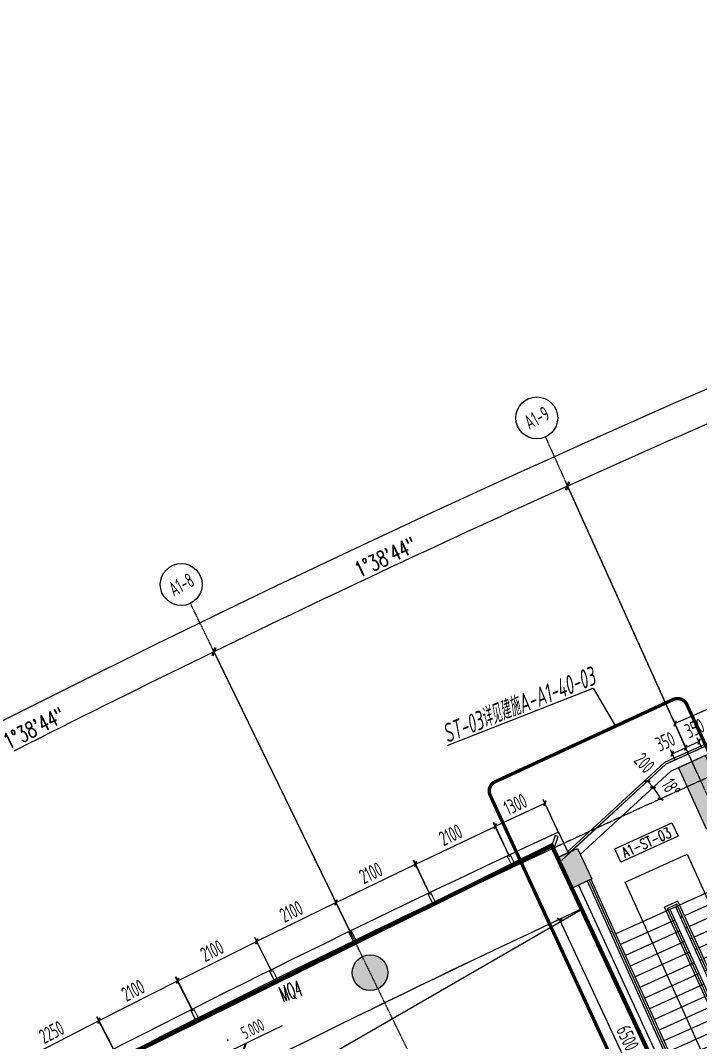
# Model space of a CAD drawing. Header units: millimetres. Extents: x 0 to 12095980, y -6694179 to 0.
# Drawn here: x 11632212 to 11648439, y -6411770 to -6387378 of the extents above; entities that cross this region are included whole.
import ezdxf
from ezdxf.enums import TextEntityAlignment as Align

# ---------------------------------------------------------------- set-up
doc = ezdxf.new("R2010")
doc.units = ezdxf.units.MM
doc.header["$LTSCALE"] = 10
for name, pattern in [('A1-RG-AXIS$0$CENTER', [50.8, 31.75, -6.35, 6.35, -6.35]), ('A1-RI-F2$0$DASHDOT', [1, 0.5, -0.25, 0, -0.25]), ('A1-RI-F2$0$DASHED', [0.75, 0.5, -0.25]), ('A1-RI-F2$0$HIDDEN2', [0.1875, 0.125, -0.0625])]:
    doc.linetypes.add(name, pattern=pattern)
for name, color, linetype in [('A1-RD-2F$0$A-DIMS-1：100', 1, 'Continuous'), ('A1-RD-2F$0$A-louban', 5, 'Continuous'), ('A1-RD-2F$0$A-WALL', 7, 'Continuous'), ('A1-RD-2F$0$外保温', 41, 'Continuous'), ('A1-RG-AXIS$0$A-COLU-HATH', 8, 'Continuous'), ('A1-RG-AXIS$0$A-COLUMN', 7, 'Continuous'), ('A1-RG-AXIS$0$A-SYMB-NAME', 13, 'Continuous'), ('A1-RG-AXIS$0$A2-RG-AXIS-150$0$A-DIMS-100', 1, 'Continuous'), ('A1-RI-F2$0$$1$A-SYMB-NUMB-T', 4, 'Continuous'), ('A1-RI-F2$0$$3$A-SYMB', 4, 'Continuous'), ('A1-RI-F2$0$0M-防火分区、防烟分区', 30, 'A1-RI-F2$0$DASHDOT'), ('A1-RI-F2$0$A-DIMS-1：100', 1, 'Continuous'), ('A1-RI-F2$0$A-FUZHUXIAN', 55, 'A1-RI-F2$0$HIDDEN2'), ('A1-RI-F2$0$A-HOLE', 2, 'Continuous'), ('A1-RI-F2$0$A-STRS', 50, 'Continuous'), ('A1-RI-F2$0$A-STRS-HRAL', 3, 'Continuous'), ('A1-RI-F2$0$A-SYMB', 4, 'Continuous'), ('A1-RI-F2$0$A-SYMB-STRS', 1, 'Continuous'), ('A1-RI-F2$0$A-TEXT', 4, 'Continuous'), ('A1-RI-F2$0$A-TEXT1', 4, 'Continuous'), ('A1-RI-F2$0$A-WALL', 7, 'Continuous'), ('A1-RI-F2$0$A1-RI-BF$0$A-SYMB-STRS', 1, 'Continuous'), ('A1-RI-F2$0$A1-RI-F1$0$A-WALL', 7, 'Continuous'), ('A1-RI-F2$0$N-SYMB-DOOR', 13, 'Continuous'), ('A1-RI-F2$0$N-SYMB-DOOR1', 13, 'Continuous'), ('A1-RI-F2$0$N-SYMB-DOOR2', 13, 'Continuous')]:
    doc.layers.add(name, color=color, linetype=linetype)
for name, color, linetype, lineweight in [('A1-RD-2F$0$A1-RI-F2$0$mry-interior handrail', 4, 'Continuous', 9), ('A1-RG-AXIS$0$A-GRID', 1, 'A1-RG-AXIS$0$CENTER', 9), ('A1-RI-F2$0$A-STRA-HRAL', 3, 'Continuous', 9)]:
    doc.layers.add(name, color=color, linetype=linetype, lineweight=lineweight)
doc.styles.add('A1-RD-2F$0$XD2008', font='xd-hzs.shx', dxfattribs={"width": 0.7, "bigfont": 'xd-hztxt.shx'})
doc.styles.add('A1-RG-AXIS$0$A1-RG-AXIS$0$XD2008', font='xd-hzs.shx', dxfattribs={"width": 0.7, "bigfont": 'xd-hztxt.shx'})
doc.styles.add('A1-RG-AXIS$0$A2-RG-AXIS-150$0$XD2008', font='romans.shx', dxfattribs={"width": 0.7})
doc.styles.add('A1-RI-F2$0$$1$ECADI-TXT', font='simplex.shx', dxfattribs={"bigfont": 'hztxt.shx'})
doc.styles.add('A1-RI-F2$0$ECADI', font='gbeitc.shx', dxfattribs={"width": 0.7, "bigfont": 'gbcbig.shx'})
doc.styles.add('A1-RI-F2$0$ECADI-SYM', font='simplex.shx', dxfattribs={"width": 0.7, "bigfont": 'hztxt.shx'})
doc.styles.add('A1-RI-F2$0$XD2008', font='xd-hzs.shx', dxfattribs={"width": 0.7, "bigfont": 'xd-hztxt.shx'})
doc.dimstyles.new('A1-RD-2F$0$XD100$0', dxfattribs={"dimscale": 100, "dimtxt": 3.5, "dimasz": 2, "dimexe": 1, "dimexo": 2, "dimgap": 1, "dimtad": 1, "dimdec": 0, "dimdsep": 46, "dimtxsty": 'A1-RD-2F$0$XD2008', "dimblk": 'A1-RD-2F$0$_ArchTick', "dimblk1": 'A1-RD-2F$0$_ArchTick', "dimblk2": 'A1-RD-2F$0$_ArchTick', "dimsah": 1, "dimcen": 2.5, "dimclrd": 1, "dimclre": 1, "dimclrt": 4, "dimaunit": 1, "dimadec": 0, "dimazin": 0, "dimtfac": 1, "dimtdec": 0, "dimtix": 1, "dimtmove": 2, "dimatfit": 3, "dimfxl": 1, "dimtolj": 1, "dimtzin": 0, "dimarcsym": 0})
doc.dimstyles.new('A1-RG-AXIS$0$A2-RG-AXIS-150$0$XD100', dxfattribs={"dimscale": 100, "dimtxt": 5.5, "dimasz": 1.5, "dimexe": 1, "dimexo": 2, "dimgap": 0.5, "dimtad": 1, "dimdec": 0, "dimdsep": 46, "dimtxsty": 'A1-RG-AXIS$0$A2-RG-AXIS-150$0$XD2008', "dimblk": 'A1-RG-AXIS$0$A2-RG-AXIS-150$0$_ArchTick', "dimcen": 2.5, "dimclrt": 4, "dimaunit": 1, "dimadec": 3, "dimazin": 0, "dimtfac": 1, "dimtdec": 0, "dimtix": 1, "dimtmove": 0, "dimatfit": 3, "dimfxl": 1, "dimtolj": 1, "dimtzin": 0, "dimarcsym": 0})
doc.dimstyles.new('A1-RI-F2$0$XD100', dxfattribs={"dimscale": 100, "dimtxt": 3.5, "dimasz": 1, "dimexe": 1, "dimexo": 2, "dimgap": 1, "dimtad": 1, "dimdec": 0, "dimdsep": 46, "dimtxsty": 'A1-RI-F2$0$XD2008', "dimblk": 'A1-RI-F2$0$_ArchTick', "dimcen": 2.5, "dimclrd": 1, "dimclre": 1, "dimclrt": 4, "dimaunit": 1, "dimadec": 0, "dimazin": 0, "dimtfac": 1, "dimtdec": 0, "dimtix": 1, "dimtmove": 2, "dimatfit": 3, "dimfxl": 1, "dimtolj": 1, "dimtzin": 0, "dimarcsym": 0})
doc.dimstyles.new('A1-RI-F2$0$XD100$0', dxfattribs={"dimscale": 100, "dimtxt": 3.5, "dimasz": 2, "dimexe": 1, "dimexo": 2, "dimgap": 1, "dimtad": 1, "dimdec": 0, "dimdsep": 46, "dimtxsty": 'A1-RI-F2$0$XD2008', "dimblk1": 'A1-RI-F2$0$_ArchTick', "dimblk2": 'A1-RI-F2$0$_ArchTick', "dimsah": 1, "dimcen": 2.5, "dimclrd": 1, "dimclre": 1, "dimclrt": 4, "dimaunit": 1, "dimadec": 0, "dimazin": 0, "dimtfac": 1, "dimtdec": 0, "dimtix": 1, "dimtmove": 2, "dimatfit": 3, "dimfxl": 1, "dimtolj": 1, "dimtzin": 0, "dimarcsym": 0})

# ---------------------------------------------------------------- blocks, each defined once
blk = doc.blocks.new('A1-RI-F2$0$_ArchTick')
at = {"color": 0, "linetype": 'ByBlock', "const_width": 0.4}
blk.add_lwpolyline([(-0.5, -0.5), (0.5, 0.5)], dxfattribs=at)
blk = doc.blocks.new('*D238')
at = {"layer": 'A1-RI-F2$0$A-DIMS-1：100', "color": 1, "linetype": 'ByBlock', "lineweight": -2, "transparency": 16777216}
for p, q in [((11645418, -6408670), (11644985, -6408871)), ((11647822, -6414721), (11645075, -6408829)), ((11648164, -6414561), (11647731, -6414763))]:
    blk.add_line(p, q, dxfattribs=at)
at = {"layer": 'A1-RI-F2$0$A-DIMS-1：100', "color": 1, "linetype": 'ByBlock', "lineweight": -2, "transparency": 16777216, "xscale": 100, "yscale": 100, "zscale": 100}
for p, rotation in [((11645075, -6408829), 114.9934101214858), ((11647822, -6414721), 294.9934101214858)]:
    blk.add_blockref('A1-RI-F2$0$_ArchTick', p, dxfattribs=dict(at, rotation=rotation))
at = {"layer": 'A1-RI-F2$0$A-DIMS-1：100', "color": 4, "linetype": 'ByBlock', "transparency": 16777216, "insert": (11646698, -6411659), "char_height": 350, "attachment_point": 5, "rotation": 294.9934, "style": 'A1-RI-F2$0$XD2008'}
blk.add_mtext('\\A1;6500', dxfattribs=at)
blk = doc.blocks.new('A1-RI-F2$0$$1$ECADI-TAG-CODE')
at = {"layer": 'A1-RI-F2$0$$1$A-SYMB-NUMB-T', "color": 1}
blk.add_lwpolyline([(0, 3.5), (15, 3.5), (15, 0), (0, 0)], close=True, dxfattribs=at)
at = {"layer": 'A1-RI-F2$0$$1$A-SYMB-NUMB-T', "style": 'A1-RI-F2$0$$1$ECADI-TXT', "width": 0.7}
blk.add_attdef('CODE', text='', height=2.5, dxfattribs=at).set_placement((7.5, 1.75), align=Align.MIDDLE_CENTER)
blk = doc.blocks.new('A1-RI-F2$0$ECADI-TAG-HGHT（国标）')
at = {"color": 1}
blk.add_line((-2.12, 2.12), (11.77, 2.12), dxfattribs=at)
at = {"color": 1, "const_width": 0.5}
blk.add_lwpolyline([(-2.12, 2.12), (0, 0), (2.12, 2.12)], dxfattribs=at)
at = {"color": 1}
blk.add_point((-1.48, 4.6), dxfattribs=at)
at = {"style": 'A1-RI-F2$0$XD2008', "width": 0.7}
blk.add_attdef('FL', text='', height=3, dxfattribs=at).set_placement((-2.69, 2.97), align=Align.RIGHT)
for tag, p in [('F.F.L.', (2.28, 2.97)), ('T.O.S.', (2.28, -1.1))]:
    blk.add_attdef(tag, p, '', height=3, dxfattribs=at)
blk = doc.blocks.new('A1-RD-2F$0$chuangkuang')
at = {"linetype": 'ByBlock'}
for p, q in [((11593433, -6456040), (11593631, -6455887)), ((11593479, -6456099), (11593433, -6456040)), ((11593677, -6455946), (11593479, -6456099)), ((11593631, -6455887), (11593677, -6455946))]:
    blk.add_line(p, q, dxfattribs=at)
blk = doc.blocks.new('A1-RD-2F$0$_ArchTick')
at = {"color": 0, "linetype": 'ByBlock', "const_width": 0.4}
blk.add_lwpolyline([(-0.5, -0.5), (0.5, 0.5)], dxfattribs=at)
blk = doc.blocks.new('*D707')
at = {"layer": 'A1-RD-2F$0$A-DIMS-1：100', "color": 1, "linetype": 'ByBlock', "lineweight": -2, "transparency": 16777216}
for p, q in [((11634453, -6411972), (11634035, -6411161)), ((11634081, -6411250), (11632081, -6412282)), ((11632453, -6413003), (11632035, -6412193))]:
    blk.add_line(p, q, dxfattribs=at)
at = {"layer": 'A1-RD-2F$0$A-DIMS-1：100', "color": 1, "linetype": 'ByBlock', "lineweight": -2, "transparency": 16777216, "xscale": 100, "yscale": 100, "zscale": 100}
for p, rotation in [((11634081, -6411250), 27.28962171275691), ((11632081, -6412282), 207.2896217127569)]:
    blk.add_blockref('A1-RD-2F$0$_ArchTick', p, dxfattribs=dict(at, rotation=rotation))
at = {"layer": 'A1-RD-2F$0$A-DIMS-1：100', "color": 4, "linetype": 'ByBlock', "transparency": 16777216, "insert": (11632955, -6411522), "char_height": 350, "attachment_point": 5, "rotation": 27.2896, "style": 'A1-RD-2F$0$XD2008'}
blk.add_mtext('\\A1;2250', dxfattribs=at)
blk = doc.blocks.new('*D708')
at = {"layer": 'A1-RD-2F$0$A-DIMS-1：100', "color": 1, "linetype": 'ByBlock', "lineweight": -2, "transparency": 16777216}
for p, q in [((11634087, -6411247), (11635960, -6410297)), ((11636327, -6411021), (11635915, -6410208)), ((11634454, -6411971), (11634042, -6411158))]:
    blk.add_line(p, q, dxfattribs=at)
at = {"layer": 'A1-RD-2F$0$A-DIMS-1：100', "color": 1, "linetype": 'ByBlock', "lineweight": -2, "transparency": 16777216, "xscale": 100, "yscale": 100, "zscale": 100}
for p, rotation in [((11635960, -6410297), 26.88825565015803), ((11634087, -6411247), 206.888255650158)]:
    blk.add_blockref('A1-RD-2F$0$_ArchTick', p, dxfattribs=dict(at, rotation=rotation))
at = {"layer": 'A1-RD-2F$0$A-DIMS-1：100', "color": 4, "linetype": 'ByBlock', "transparency": 16777216, "insert": (11634899, -6410527), "char_height": 350, "attachment_point": 5, "rotation": 26.8883, "style": 'A1-RD-2F$0$XD2008'}
blk.add_mtext('\\A1;2100', dxfattribs=at)
blk = doc.blocks.new('*D709')
at = {"layer": 'A1-RD-2F$0$A-DIMS-1：100', "color": 1, "linetype": 'ByBlock', "lineweight": -2, "transparency": 16777216}
for p, q in [((11635966, -6410294), (11637846, -6409357)), ((11638208, -6410083), (11637801, -6409267)), ((11636329, -6411020), (11635922, -6410205))]:
    blk.add_line(p, q, dxfattribs=at)
at = {"layer": 'A1-RD-2F$0$A-DIMS-1：100', "color": 1, "linetype": 'ByBlock', "lineweight": -2, "transparency": 16777216, "xscale": 100, "yscale": 100, "zscale": 100}
for p, rotation in [((11637846, -6409357), 26.50835873867836), ((11635966, -6410294), 206.5083587386784)]:
    blk.add_blockref('A1-RD-2F$0$_ArchTick', p, dxfattribs=dict(at, rotation=rotation))
at = {"layer": 'A1-RD-2F$0$A-DIMS-1：100', "color": 4, "linetype": 'ByBlock', "transparency": 16777216, "insert": (11636783, -6409579), "char_height": 350, "attachment_point": 5, "rotation": 26.5084, "style": 'A1-RD-2F$0$XD2008'}
blk.add_mtext('\\A1;2100', dxfattribs=at)
blk = doc.blocks.new('*D710')
at = {"layer": 'A1-RD-2F$0$A-DIMS-1：100', "color": 1, "linetype": 'ByBlock', "lineweight": -2, "transparency": 16777216}
for p, q in [((11637852, -6409354), (11639738, -6408429)), ((11640095, -6409157), (11639694, -6408339)), ((11638209, -6410082), (11637808, -6409264))]:
    blk.add_line(p, q, dxfattribs=at)
at = {"layer": 'A1-RD-2F$0$A-DIMS-1：100', "color": 1, "linetype": 'ByBlock', "lineweight": -2, "transparency": 16777216, "xscale": 100, "yscale": 100, "zscale": 100}
for p, rotation in [((11639738, -6408429), 26.12756459220684), ((11637852, -6409354), 206.1275645922069)]:
    blk.add_blockref('A1-RD-2F$0$_ArchTick', p, dxfattribs=dict(at, rotation=rotation))
at = {"layer": 'A1-RD-2F$0$A-DIMS-1：100', "color": 4, "linetype": 'ByBlock', "transparency": 16777216, "insert": (11638674, -6408644), "char_height": 350, "attachment_point": 5, "rotation": 26.1276, "style": 'A1-RD-2F$0$XD2008'}
blk.add_mtext('\\A1;2100', dxfattribs=at)
blk = doc.blocks.new('*D711')
at = {"layer": 'A1-RD-2F$0$A-DIMS-1：100', "color": 1, "linetype": 'ByBlock', "lineweight": -2, "transparency": 16777216}
for p, q in [((11639744, -6408426), (11641636, -6407514)), ((11641988, -6408245), (11641592, -6407424)), ((11640096, -6409157), (11639700, -6408336))]:
    blk.add_line(p, q, dxfattribs=at)
at = {"layer": 'A1-RD-2F$0$A-DIMS-1：100', "color": 1, "linetype": 'ByBlock', "lineweight": -2, "transparency": 16777216, "xscale": 100, "yscale": 100, "zscale": 100}
for p, rotation in [((11641636, -6407514), 25.74078356711302), ((11639744, -6408426), 205.7407835671131)]:
    blk.add_blockref('A1-RD-2F$0$_ArchTick', p, dxfattribs=dict(at, rotation=rotation))
at = {"layer": 'A1-RD-2F$0$A-DIMS-1：100', "color": 4, "linetype": 'ByBlock', "transparency": 16777216, "insert": (11640570, -6407722), "char_height": 350, "attachment_point": 5, "rotation": 25.7408, "style": 'A1-RD-2F$0$XD2008'}
blk.add_mtext('\\A1;2100', dxfattribs=at)
blk = doc.blocks.new('*D712')
at = {"layer": 'A1-RD-2F$0$A-DIMS-1：100', "color": 1, "linetype": 'ByBlock', "lineweight": -2, "transparency": 16777216}
for p, q in [((11643887, -6407344), (11643499, -6406523)), ((11641643, -6407510), (11643542, -6406613)), ((11641988, -6408241), (11641600, -6407420))]:
    blk.add_line(p, q, dxfattribs=at)
at = {"layer": 'A1-RD-2F$0$A-DIMS-1：100', "color": 1, "linetype": 'ByBlock', "lineweight": -2, "transparency": 16777216, "xscale": 100, "yscale": 100, "zscale": 100}
for p, rotation in [((11643542, -6406613), 25.28635715714319), ((11641643, -6407510), 205.2863571571432)]:
    blk.add_blockref('A1-RD-2F$0$_ArchTick', p, dxfattribs=dict(at, rotation=rotation))
at = {"layer": 'A1-RD-2F$0$A-DIMS-1：100', "color": 4, "linetype": 'ByBlock', "transparency": 16777216, "insert": (11642475, -6406813), "char_height": 350, "attachment_point": 5, "rotation": 25.2864, "style": 'A1-RD-2F$0$XD2008'}
blk.add_mtext('\\A1;2100', dxfattribs=at)
blk = doc.blocks.new('*D713')
at = {"layer": 'A1-RD-2F$0$A-DIMS-1：100', "color": 1, "linetype": 'ByBlock', "lineweight": -2, "transparency": 16777216}
for p, q in [((11645068, -6406793), (11644683, -6405969)), ((11643545, -6406610), (11644725, -6406060)), ((11643888, -6407344), (11643503, -6406520))]:
    blk.add_line(p, q, dxfattribs=at)
at = {"layer": 'A1-RD-2F$0$A-DIMS-1：100', "color": 1, "linetype": 'ByBlock', "lineweight": -2, "transparency": 16777216, "xscale": 100, "yscale": 100, "zscale": 100}
for p, rotation in [((11644725, -6406060), 25.02760495841034), ((11643545, -6406610), 205.0276049584103)]:
    blk.add_blockref('A1-RD-2F$0$_ArchTick', p, dxfattribs=dict(at, rotation=rotation))
at = {"layer": 'A1-RD-2F$0$A-DIMS-1：100', "color": 4, "linetype": 'ByBlock', "transparency": 16777216, "insert": (11644019, -6406086), "char_height": 350, "attachment_point": 5, "rotation": 25.0276, "style": 'A1-RD-2F$0$XD2008'}
blk.add_mtext('\\A1;1300', dxfattribs=at)
blk = doc.blocks.new('A1-RI-F2$0$st-03-2f')
at = {"layer": 'A1-RI-F2$0$A-STRS', "linetype": 'Continuous', "ltscale": 0.5}
for p, q in [((12252903, 7223949), (12249903, 7223949)), ((12251328, 7219749), (12251328, 7223949)), ((12251478, 7221943), (12251478, 7223949)), ((12251328, 7223669), (12249903, 7223669)), ((12251528, 7223669), (12251478, 7223669)), ((12252903, 7223669), (12251578, 7223669)), ((12251328, 7223389), (12249903, 7223389)), ((12251528, 7223389), (12251478, 7223389)), ((12252903, 7223389), (12251578, 7223389)), ((12251328, 7223109), (12249903, 7223109)), ((12251528, 7223109), (12251478, 7223109)), ((12252903, 7223109), (12251578, 7223109)), ((12251328, 7222829), (12249903, 7222829)), ((12251528, 7222829), (12251478, 7222829)), ((12252903, 7222829), (12251578, 7222829)), ((12251328, 7222549), (12249903, 7222549)), ((12251528, 7222549), (12251478, 7222549)), ((12252903, 7222549), (12251578, 7222549)), ((12251328, 7222269), (12249903, 7222269)), ((12251528, 7222269), (12251478, 7222269)), ((12252171, 7222269), (12251578, 7222269)), ((12252903, 7222269), (12252171, 7222269)), ((12251328, 7221989), (12249903, 7221989)), ((12251528, 7221989), (12251478, 7221989)), ((12252903, 7221989), (12251578, 7221989)), ((12251478, 7219749), (12251478, 7221943)), ((12251328, 7221709), (12249903, 7221709)), ((12251528, 7221709), (12251478, 7221709)), ((12252903, 7221709), (12251578, 7221709)), ((12251328, 7221429), (12249903, 7221429)), ((12251528, 7221429), (12251478, 7221429)), ((12252903, 7221429), (12251578, 7221429)), ((12251328, 7221149), (12249903, 7221149)), ((12251528, 7221149), (12251478, 7221149)), ((12252903, 7221149), (12251578, 7221149)), ((12251328, 7220869), (12249903, 7220869)), ((12251528, 7220869), (12251478, 7220869)), ((12252903, 7220869), (12251578, 7220869)), ((12251328, 7220589), (12249903, 7220589)), ((12251528, 7220589), (12251478, 7220589)), ((12252903, 7220589), (12251578, 7220589)), ((12251328, 7220309), (12249903, 7220309)), ((12251528, 7220309), (12251478, 7220309)), ((12252903, 7220309), (12251578, 7220309)), ((12251328, 7220029), (12249903, 7220029)), ((12251528, 7220029), (12251478, 7220029)), ((12252903, 7220029), (12251578, 7220029)), ((12251478, 7219749), (12249903, 7219749)), ((12252903, 7219749), (12251478, 7219749))]:
    blk.add_line(p, q, dxfattribs=at)
at = {"layer": 'A1-RI-F2$0$A-STRS-HRAL', "ltscale": 50}
for p, q in [((12251228, 7219649), (12251228, 7224049)), ((12251578, 7224049), (12251228, 7224049)), ((12251278, 7219699), (12251278, 7223999)), ((12251528, 7223999), (12251278, 7223999)), ((12251528, 7219699), (12251528, 7223999)), ((12251578, 7219649), (12251578, 7224049)), ((12251528, 7219649), (12251228, 7219649)), ((12251528, 7219699), (12251278, 7219699)), ((12251528, 7219649), (12251578, 7219649))]:
    blk.add_line(p, q, dxfattribs=at)
at = {"layer": 'A1-RI-F2$0$A-SYMB-STRS'}
for points in [[(12252907, 7222554), (12252254, 7222275), (12252146, 7222417), (12252205, 7222058), (12252070, 7222196), (12251478, 7221943)], [(12252539, 7221695), (12252240, 7221989), (12251946, 7221690)], [(12252240, 7219749), (12252240, 7221989)]]:
    blk.add_lwpolyline(points, dxfattribs=at)
at = {"layer": 'A1-RI-F2$0$A1-RI-BF$0$A-SYMB-STRS', "ltscale": 50}
for points in [[(12250615, 7219749), (12250618, 7224982), (12252240, 7224982), (12252240, 7222549)], [(12252540, 7222843), (12252240, 7222549), (12251946, 7222849)]]:
    blk.add_lwpolyline(points, dxfattribs=at)
blk = doc.blocks.new('*D387')
at = {"layer": 'A1-RI-F2$0$A-DIMS-1：100', "color": 1, "linetype": 'ByBlock', "lineweight": -2, "transparency": 16777216}
for p, q in [((11648402, -6404589), (11648083, -6404733)), ((11648470, -6404740), (11648361, -6404498)), ((11648151, -6404884), (11648042, -6404642))]:
    blk.add_line(p, q, dxfattribs=at)
at = {"layer": 'A1-RI-F2$0$A-DIMS-1：100', "color": 1, "linetype": 'ByBlock', "lineweight": -2, "transparency": 16777216, "xscale": 100, "yscale": 100, "zscale": 100}
for p, rotation in [((11648402, -6404589), 24.29957454184757), ((11648083, -6404733), 204.2995745418475)]:
    blk.add_blockref('A1-RI-F2$0$_ArchTick', p, dxfattribs=dict(at, rotation=rotation))
at = {"layer": 'A1-RI-F2$0$A-DIMS-1：100', "color": 4, "linetype": 'ByBlock', "transparency": 16777216, "insert": (11648295, -6404270), "char_height": 350, "attachment_point": 5, "rotation": 24.2996, "style": 'A1-RI-F2$0$XD2008'}
blk.add_mtext('\\A1;350', dxfattribs=at)
blk = doc.blocks.new('*D389')
at = {"layer": 'A1-RI-F2$0$A-DIMS-1：100', "color": 1, "linetype": 'ByBlock', "lineweight": -2, "transparency": 16777216}
blk.add_arc((11646537, -6406388), 1040, 24.2935, 42.6261, dxfattribs=at)
at = {"layer": 'A1-RI-F2$0$A-DIMS-1：100', "color": 1, "linetype": 'ByBlock', "lineweight": -2, "transparency": 16777216, "xscale": 100, "yscale": 100, "zscale": 100}
for p, rotation in [((11647303, -6405684), 132.6261096414956), ((11647485, -6405960), 294.2935259385186)]:
    blk.add_blockref('A1-RI-F2$0$_ArchTick', p, dxfattribs=dict(at, rotation=rotation))
at = {"layer": 'A1-RI-F2$0$A-DIMS-1：100', "color": 4, "linetype": 'ByBlock', "transparency": 16777216, "insert": (11647735, -6405685), "char_height": 350, "attachment_point": 5, "rotation": 300.4048, "style": 'A1-RI-F2$0$XD2008'}
blk.add_mtext('\\A1;18°', dxfattribs=at)
blk = doc.blocks.new('*D390')
at = {"layer": 'A1-RI-F2$0$A-DIMS-1：100', "color": 1, "linetype": 'ByBlock', "lineweight": -2, "transparency": 16777216}
for p, q in [((11647177, -6405527), (11647099, -6405600)), ((11647308, -6405679), (11647172, -6405532)), ((11647313, -6405675), (11647234, -6405747))]:
    blk.add_line(p, q, dxfattribs=at)
at = {"layer": 'A1-RI-F2$0$A-DIMS-1：100', "color": 1, "linetype": 'ByBlock', "lineweight": -2, "transparency": 16777216, "xscale": 100, "yscale": 100, "zscale": 100}
for p, rotation in [((11647172, -6405532), 132.6261096415357), ((11647308, -6405679), 312.6261096415357)]:
    blk.add_blockref('A1-RI-F2$0$_ArchTick', p, dxfattribs=dict(at, rotation=rotation))
at = {"layer": 'A1-RI-F2$0$A-DIMS-1：100', "color": 4, "linetype": 'ByBlock', "transparency": 16777216, "insert": (11647098, -6405096), "char_height": 350, "attachment_point": 5, "rotation": 312.6261, "style": 'A1-RI-F2$0$XD2008'}
blk.add_mtext('\\A1;200', dxfattribs=at)
blk = doc.blocks.new('*D391')
at = {"layer": 'A1-RI-F2$0$A-DIMS-1：100', "color": 1, "linetype": 'ByBlock', "lineweight": -2, "transparency": 16777216}
for p, q in [((11651909, -6403217), (11651546, -6402400)), ((11651587, -6402491), (11647830, -6404158)), ((11648152, -6404884), (11647790, -6404066))]:
    blk.add_line(p, q, dxfattribs=at)
at = {"layer": 'A1-RI-F2$0$A-DIMS-1：100', "color": 1, "linetype": 'ByBlock', "lineweight": -2, "transparency": 16777216, "xscale": 100, "yscale": 100, "zscale": 100}
for p, rotation in [((11651587, -6402491), 23.92111241610926), ((11647830, -6404158), 203.9211124161092)]:
    blk.add_blockref('A1-RI-F2$0$_ArchTick', p, dxfattribs=dict(at, rotation=rotation))
at = {"layer": 'A1-RI-F2$0$A-DIMS-1：100', "color": 4, "linetype": 'ByBlock', "transparency": 16777216, "insert": (11649597, -6403073), "char_height": 350, "attachment_point": 5, "rotation": 23.9211, "style": 'A1-RI-F2$0$XD2008'}
blk.add_mtext('\\A1;4109', dxfattribs=at)
blk = doc.blocks.new('*D476')
at = {"layer": 'A1-RI-F2$0$A-DIMS-1：100', "color": 1, "linetype": 'ByBlock', "lineweight": -2, "transparency": 16777216}
for p, q in [((11647832, -6405028), (11647723, -6404786)), ((11647764, -6404877), (11648083, -6404733)), ((11648151, -6404884), (11648042, -6404642))]:
    blk.add_line(p, q, dxfattribs=at)
at = {"layer": 'A1-RI-F2$0$A-DIMS-1：100', "color": 1, "linetype": 'ByBlock', "lineweight": -2, "transparency": 16777216, "xscale": 100, "yscale": 100, "zscale": 100}
for p, rotation in [((11647764, -6404877), 204.2869985839579), ((11648083, -6404733), 24.28699858395786)]:
    blk.add_blockref('A1-RI-F2$0$_ArchTick', p, dxfattribs=dict(at, rotation=rotation))
at = {"layer": 'A1-RI-F2$0$A-DIMS-1：100', "color": 4, "linetype": 'ByBlock', "transparency": 16777216, "insert": (11647596, -6404586), "char_height": 350, "attachment_point": 5, "rotation": 24.287, "style": 'A1-RI-F2$0$XD2008'}
blk.add_mtext('\\A1;350', dxfattribs=at)
blk = doc.blocks.new('A1-RG-AXIS$0$A2-RG-AXIS-150$0$_ArchTick')
at = {"color": 0, "linetype": 'ByBlock', "const_width": 0.4}
blk.add_lwpolyline([(-0.5, -0.5), (0.5, 0.5)], dxfattribs=at)
blk = doc.blocks.new('*D722')
at = {"layer": 'A1-RG-AXIS$0$A2-RG-AXIS-150$0$A-DIMS-100', "color": 0, "lineweight": -2, "ltscale": 3, "transparency": 16777216}
for p, q in [((11670910, -6387267), (11670916, -6387284)), ((11580897, -6435951), (11580908, -6435965))]:
    blk.add_line(p, q, dxfattribs=at)
blk.add_arc((11778732, -6694179), 325182, 109.35703, 127.45663, dxfattribs=at)
at = {"layer": 'A1-RG-AXIS$0$A2-RG-AXIS-150$0$A-DIMS-100', "color": 0, "lineweight": -2, "ltscale": 3, "transparency": 16777216, "xscale": 150, "yscale": 150, "zscale": 150}
for p, rotation in [((11670949, -6387378), 19.35703132825471), ((11580969, -6436044), 217.4566338573137)]:
    blk.add_blockref('A1-RG-AXIS$0$A2-RG-AXIS-150$0$_ArchTick', p, dxfattribs=dict(at, rotation=rotation))
at = {"layer": 'A1-RG-AXIS$0$A2-RG-AXIS-150$0$A-DIMS-100', "color": 4, "ltscale": 3, "transparency": 16777216, "insert": (11623903, -6407911), "char_height": 375, "attachment_point": 5, "rotation": 28.4068, "style": 'A1-RG-AXIS$0$A2-RG-AXIS-150$0$XD2008'}
blk.add_mtext('\\A1;18°5\'59"', dxfattribs=at)
blk = doc.blocks.new('*D730')
at = {"layer": 'A1-RG-AXIS$0$A2-RG-AXIS-150$0$A-DIMS-100', "color": 0, "lineweight": -2, "ltscale": 3, "transparency": 16777216}
for p, q in [((11656704, -6401715), (11653772, -6394687)), ((11648357, -6405340), (11645224, -6398399))]:
    blk.add_line(p, q, dxfattribs=at)
blk.add_arc((11778732, -6694179), 324415, 112.64787, 114.29329, dxfattribs=at)
at = {"layer": 'A1-RG-AXIS$0$A2-RG-AXIS-150$0$A-DIMS-100', "color": 0, "lineweight": -2, "ltscale": 3, "transparency": 16777216, "xscale": 150, "yscale": 150, "zscale": 150}
for p, rotation in [((11653810, -6394779), 22.64786815172463), ((11645265, -6398490), 204.29328656346)]:
    blk.add_blockref('A1-RG-AXIS$0$A2-RG-AXIS-150$0$_ArchTick', p, dxfattribs=dict(at, rotation=rotation))
at = {"layer": 'A1-RG-AXIS$0$A2-RG-AXIS-150$0$A-DIMS-100', "color": 4, "ltscale": 3, "transparency": 16777216, "insert": (11649416, -6396353), "char_height": 375, "attachment_point": 5, "rotation": 23.4706, "style": 'A1-RG-AXIS$0$A2-RG-AXIS-150$0$XD2008'}
blk.add_mtext('\\A1;1°38\'44"', dxfattribs=at)
blk = doc.blocks.new('*D731')
at = {"layer": 'A1-RG-AXIS$0$A2-RG-AXIS-150$0$A-DIMS-100', "color": 0, "lineweight": -2, "ltscale": 3, "transparency": 16777216}
for p, q in [((11648357, -6405340), (11645224, -6398399)), ((11640117, -6409202), (11636786, -6402354))]:
    blk.add_line(p, q, dxfattribs=at)
blk.add_arc((11778732, -6694179), 324415, 114.29329, 115.9387, dxfattribs=at)
at = {"layer": 'A1-RG-AXIS$0$A2-RG-AXIS-150$0$A-DIMS-100', "color": 0, "lineweight": -2, "ltscale": 3, "transparency": 16777216, "xscale": 150, "yscale": 150, "zscale": 150}
for p, rotation in [((11645265, -6398490), 24.29328656346054), ((11636830, -6402444), 205.9387049751953)]:
    blk.add_blockref('A1-RG-AXIS$0$A2-RG-AXIS-150$0$_ArchTick', p, dxfattribs=dict(at, rotation=rotation))
at = {"layer": 'A1-RG-AXIS$0$A2-RG-AXIS-150$0$A-DIMS-100', "color": 4, "ltscale": 3, "transparency": 16777216, "insert": (11640917, -6400189), "char_height": 375, "attachment_point": 5, "rotation": 25.116, "style": 'A1-RG-AXIS$0$A2-RG-AXIS-150$0$XD2008'}
blk.add_mtext('\\A1;1°38\'44"', dxfattribs=at)
blk = doc.blocks.new('*D732')
at = {"layer": 'A1-RG-AXIS$0$A2-RG-AXIS-150$0$A-DIMS-100', "color": 0, "lineweight": -2, "ltscale": 3, "transparency": 16777216}
for p, q in [((11640117, -6409202), (11636786, -6402354)), ((11631991, -6413300), (11628465, -6406550))]:
    blk.add_line(p, q, dxfattribs=at)
blk.add_arc((11778732, -6694179), 324415, 115.9387, 117.58412, dxfattribs=at)
at = {"layer": 'A1-RG-AXIS$0$A2-RG-AXIS-150$0$A-DIMS-100', "color": 0, "lineweight": -2, "ltscale": 3, "transparency": 16777216, "xscale": 150, "yscale": 150, "zscale": 150}
for p, rotation in [((11636830, -6402444), 25.93870497519525), ((11628511, -6406639), 207.5841233869291)]:
    blk.add_blockref('A1-RG-AXIS$0$A2-RG-AXIS-150$0$_ArchTick', p, dxfattribs=dict(at, rotation=rotation))
at = {"layer": 'A1-RG-AXIS$0$A2-RG-AXIS-150$0$A-DIMS-100', "color": 4, "ltscale": 3, "transparency": 16777216, "insert": (11632532, -6404268), "char_height": 375, "attachment_point": 5, "rotation": 26.7614, "style": 'A1-RG-AXIS$0$A2-RG-AXIS-150$0$XD2008'}
blk.add_mtext('\\A1;1°38\'44"', dxfattribs=at)
blk = doc.blocks.new('A1-RG-AXIS$0$colu')
at = {"layer": 'A1-RG-AXIS$0$A-COLU-HATH', "linetype": 'ByBlock'}
h = blk.add_hatch(color=256, dxfattribs=at)
h.paths.add_polyline_path([(11591264, -6433839), (11591159, -6433557), (11590222, -6433908), (11590400, -6434382)])
h.paths.add_polyline_path([(11582706, -6437301), (11582516, -6436795), (11581580, -6437146), (11581701, -6437474)])
h.paths.add_polyline_path([(11590472, -6449024), (11591080, -6449817), (11591635, -6449392), (11591027, -6448598)])
h.paths.add_polyline_path([(11597647, -6443800), (11598174, -6444530), (11598741, -6444120), (11598215, -6443391)])
h.paths.add_polyline_path([(11585545, -6442594), (11586154, -6443388), (11586709, -6442962), (11586101, -6442168)])
h.paths.add_polyline_path([(11592849, -6437150), (11593376, -6437880), (11593943, -6437471), (11593417, -6436741)])
h.paths.add_polyline_path([(11606395, -6455924), (11606921, -6456654), (11607489, -6456244), (11606962, -6455514)])
h.paths.add_polyline_path([(11601626, -6449315), (11602153, -6450044), (11602720, -6449635), (11602194, -6448905)])
edge = h.paths.add_edge_path()
edge.add_arc((11595249, -6454684), 425, 0, 360)
edge = h.paths.add_edge_path()
edge.add_arc((11600176, -6461115), 425, 0, 360)
h.paths.add_polyline_path([(11613307, -6451074), (11613812, -6451818), (11614392, -6451425), (11613886, -6450680)])
h.paths.add_polyline_path([(11620356, -6446424), (11620839, -6447183), (11621430, -6446806), (11620946, -6446047)])
h.paths.add_polyline_path([(11615974, -6439552), (11616458, -6440311), (11617048, -6439934), (11616564, -6439175)])
h.paths.add_polyline_path([(11608730, -6444330), (11609235, -6445075), (11609815, -6444682), (11609309, -6443937)])
h.paths.add_polyline_path([(11600306, -6431919), (11600812, -6432664), (11601391, -6432270), (11600885, -6431526)])
h.paths.add_polyline_path([(11607910, -6426904), (11608394, -6427663), (11608984, -6427286), (11608500, -6426527)])
h.paths.add_polyline_path([(11630302, -6423285), (11630693, -6423983), (11631129, -6423739), (11630739, -6423040)])
h.paths.add_polyline_path([(11626248, -6416039), (11626639, -6416737), (11627075, -6416493), (11626684, -6415795)])
h.paths.add_polyline_path([(11627535, -6441978), (11627997, -6442751), (11628598, -6442392), (11628136, -6441619)])
h.paths.add_polyline_path([(11634839, -6437741), (11635279, -6438526), (11635889, -6438184), (11635450, -6437399)])
h.paths.add_polyline_path([(11615655, -6422109), (11616117, -6422881), (11616718, -6422522), (11616256, -6421750)])
h.paths.add_polyline_path([(11619863, -6429147), (11620325, -6429919), (11620926, -6429560), (11620464, -6428788)])
h.paths.add_polyline_path([(11630859, -6430629), (11631299, -6431414), (11631910, -6431072), (11631470, -6430287)])
h.paths.add_polyline_path([(11627539, -6424694), (11627978, -6425480), (11628589, -6425138), (11628150, -6424353)])
h.paths.add_polyline_path([(11623353, -6434983), (11623815, -6435756), (11624415, -6435396), (11623953, -6434624)])
h.paths.add_polyline_path([(11623535, -6417538), (11623974, -6418324), (11624585, -6417982), (11624146, -6417197)])
h.paths.add_polyline_path([(11635339, -6420464), (11635756, -6421262), (11636376, -6420938), (11635960, -6420140)])
h.paths.add_polyline_path([(11645506, -6407138), (11645842, -6407864), (11645388, -6408074), (11645053, -6407348)])
h.paths.add_polyline_path([(11648218, -6414201), (11648554, -6414927), (11649008, -6414718), (11648672, -6413991)])
h.paths.add_polyline_path([(11649797, -6429904), (11650191, -6430713), (11650820, -6430407), (11650426, -6429597)])
h.paths.add_polyline_path([(11632163, -6412872), (11631542, -6413196), (11632283, -6414615), (11632904, -6414290)])
h.paths.add_polyline_path([(11648553, -6404923), (11647915, -6405211), (11648573, -6406669), (11649211, -6406381)])
h.paths.add_polyline_path([(11638488, -6426491), (11638905, -6427289), (11639525, -6426965), (11639108, -6426167)])
h.paths.add_polyline_path([(11646232, -6422575), (11646626, -6423384), (11647255, -6423078), (11646862, -6422268)])
h.paths.add_polyline_path([(11643258, -6416460), (11643651, -6417269), (11644281, -6416963), (11643887, -6416153)])
edge = h.paths.add_edge_path()
edge.add_arc((11640554, -6410101), 425, 0, 360)
h.paths.add_polyline_path([(11642262, -6433715), (11642678, -6434512), (11643299, -6434188), (11642882, -6433391)])
h.paths.add_polyline_path([(11657439, -6426310), (11657809, -6427131), (11658447, -6426843), (11658077, -6426022)])
h.paths.add_polyline_path([(11654086, -6418882), (11654456, -6419702), (11655094, -6419414), (11654724, -6418594)])
h.paths.add_polyline_path([(11659423, -6409141), (11659770, -6409971), (11660416, -6409702), (11660069, -6408871)])
h.paths.add_polyline_path([(11651288, -6412684), (11651658, -6413504), (11652296, -6413216), (11651926, -6412396)])
h.paths.add_polyline_path([(11672567, -6404095), (11672841, -6404846), (11673311, -6404675), (11673037, -6403924)])
h.paths.add_polyline_path([(11669749, -6396288), (11670092, -6397229), (11670562, -6397058), (11670219, -6396117)])
h.paths.add_polyline_path([(11678236, -6409178), (11678568, -6410121), (11679228, -6409889), (11678897, -6408946)])
h.paths.add_polyline_path([(11675949, -6402668), (11676281, -6403611), (11676941, -6403379), (11676610, -6402436)])
h.paths.add_polyline_path([(11662042, -6415416), (11662388, -6416247), (11663034, -6415977), (11662688, -6415147)])
h.paths.add_polyline_path([(11670094, -6412181), (11670417, -6413021), (11671070, -6412770), (11670748, -6411930)])
h.paths.add_polyline_path([(11656266, -6401573), (11656651, -6402496), (11657297, -6402226), (11656912, -6401304)])
h.paths.add_polyline_path([(11664718, -6398177), (11665077, -6399111), (11665730, -6398860), (11665372, -6397926)])
h.paths.add_polyline_path([(11667657, -6405832), (11667980, -6406673), (11668633, -6406422), (11668311, -6405582)])
h.paths.add_polyline_path([(11673265, -6395025), (11673596, -6395969), (11674256, -6395737), (11673925, -6394793)])
edge = h.paths.add_edge_path()
edge.add_arc((11681417, -6417175), 425, 0, 360)
h.paths.add_polyline_path([(11673015, -6419789), (11673338, -6420629), (11673991, -6420379), (11673669, -6419538)])
h.paths.add_polyline_path([(11665180, -6422938), (11665527, -6423769), (11666173, -6423499), (11665826, -6422668)])
at = {"layer": 'A1-RG-AXIS$0$A-COLUMN'}
for points in [[(11648553, -6404923), (11647915, -6405211), (11648573, -6406669), (11649211, -6406381)], [(11645506, -6407138), (11645842, -6407864), (11645388, -6408074), (11645053, -6407348)]]:
    blk.add_lwpolyline(points, close=True, dxfattribs=at)
blk.add_circle((11640554, -6410101), 425, dxfattribs=at)
blk = doc.blocks.new('A1-RG-AXIS$0$A1zhouhao')
at = {"color": 13}
blk.add_circle((11937809, -6402822), 500, dxfattribs=at)
at = {"style": 'A1-RG-AXIS$0$A1-RG-AXIS$0$XD2008', "width": 0.7}
blk.add_attdef('GRID', text='', height=500, dxfattribs=at).set_placement((11937809, -6402822), align=Align.MIDDLE)
blk = doc.blocks.new('A1-RI-F2$0$mc')
at = {"layer": 'A1-RI-F2$0$N-SYMB-DOOR', "style": 'A1-RI-F2$0$ECADI-SYM', "width": 0.7}
for tag, p in [('门窗主编号1', (56, -311)), ('门窗主编号2', (668, -311))]:
    blk.add_attdef(tag, p, '', height=180, dxfattribs=at)
at = {"layer": 'A1-RI-F2$0$N-SYMB-DOOR', "style": 'A1-RI-F2$0$ECADI-SYM', "width": 0.7, "flags": 1}
for tag, p in [('洞口尺寸(宽X高)', (56, -717)), ('备注', (57, -921))]:
    blk.add_attdef(tag, p, '', height=180, dxfattribs=at)
at = {"layer": 'A1-RI-F2$0$N-SYMB-DOOR1', "style": 'A1-RI-F2$0$ECADI-SYM', "width": 0.7}
blk.add_attdef('门窗辅编号1', (56, -516), '', height=180, dxfattribs=at)
at = {"layer": 'A1-RI-F2$0$N-SYMB-DOOR2', "style": 'A1-RI-F2$0$ECADI-SYM', "width": 0.7}
blk.add_attdef('门窗辅编号2', (312, -516), '', height=180, dxfattribs=at)
blk = doc.blocks.new('A1-RD-2F')
at = {"layer": 'A1-RD-2F$0$A-louban'}
blk.add_lwpolyline([(11653837.6, -6402384.4, 0.0053613), (11647609.3, -6405129.5), (11645347.3, -6407211.5), (11645052.6, -6407347.6), (11644946.3, -6407124.5, 0.0108917), (11632571.6, -6413223.3)], format="xyb", dxfattribs=at)
blk.add_lwpolyline([(11647590.8, -6412842.3), (11645604.7, -6408582.4, 0.0108743), (11633312.4, -6414641.2), (11635488.8, -6418807, -0.010868)], format="xyb", close=True, dxfattribs=at)
at = {"layer": 'A1-RD-2F$0$A-WALL', "linetype": 'ByBlock'}
for p, q in [((11645117.7, -6407422.8), (11647609.3, -6405129.5)), ((11645568.6, -6407279.6), (11647721.1, -6405298.4))]:
    blk.add_line(p, q, dxfattribs=at)
for centre, radius, start, end in [((11778729.3, -6694180.2), 317400, 113.216508, 114.400131), ((11778761, -6694251.1), 317277.6, 113.21687, 114.394258)]:
    blk.add_arc(centre, radius, start, end, dxfattribs=at)
at = {"layer": 'A1-RD-2F$0$A1-RI-F2$0$mry-interior handrail', "ltscale": 0.25}
for p, q in [((11645047, -6406746.7), (11645276.8, -6407244)), ((11644925.2, -6407079.2), (11644925.2, -6407079.2)), ((11644946.7, -6407124.3), (11645052.6, -6407347.6))]:
    blk.add_line(p, q, dxfattribs=at)
blk.add_lwpolyline([(11644946.7, -6407124.3, 0.010892), (11632571.6, -6413223.3)], format="xyb", dxfattribs=at)
blk.add_arc((11778729.3, -6694180.2), 317000, 114.942639, 117.484165, dxfattribs=at)
at = {"layer": 'A1-RD-2F$0$外保温'}
blk.add_line((11645265.2, -6407219.1), (11647581.4, -6405087.3), dxfattribs=at)
blk.add_arc((11778729.3, -6694180.2), 317450, 113.216508, 114.401579, dxfattribs=at)
at = {"linetype": 'ByBlock', "xscale": -1}
for p, rotation in [((21479426.5, -15316155.9), 288.714358344051), ((24886503.9, -5556392.5), 334.5652889175363), ((24884606.2, -5557292.3), 334.5652889175363), ((24882714.6, -5558204.3), 334.5652889175352)]:
    blk.add_blockref('A1-RD-2F$0$chuangkuang', p, dxfattribs=dict(at, rotation=rotation))
at = {"linetype": 'ByBlock'}
for p, rotation in [((2991777.9, -16476381.5), 78.45053392518204), ((2923344.1, -16419766.3), 78.07062661768352)]:
    blk.add_blockref('A1-RD-2F$0$chuangkuang', p, dxfattribs=dict(at, rotation=rotation))
at = {"layer": 'A1-RD-2F$0$A-DIMS-1：100', "color": 3, "linetype": 'ByBlock'}
dim = blk.add_aligned_dim(p1=(11643972.5, -6407525.1), p2=(11645152.2, -6406974.3), distance=1009.5, text='1300', dimstyle='A1-RD-2F$0$XD100$0', override={"dimasz": 1}, dxfattribs=at)
dim.commit()
dim.dimension.update_dxf_attribs({"geometry": '*D713', "text_midpoint": (11644018.9, -6406085.8)})
for p1, p2, distance, picture, middle in [((11642073.6, -6408422.2), (11643972.5, -6407525.1), 1008.5, '*D712', (11642474.8, -6406813.1)), ((11640183.2, -6409336.9), (11642074.9, -6408424.9), 1011.5, '*D711', (11640570.3, -6407722)), ((11638297.4, -6410261.9), (11640183.2, -6409336.9), 1011.6, '*D710', (11638673.7, -6408644.3)), ((11636417.8, -6411199.4), (11638297.4, -6410261.9), 1011.6, '*D709', (11636783.4, -6409579.3)), ((11634544.6, -6412149.2), (11636417.8, -6411199.4), 1011.6, '*D708', (11634899.3, -6410526.8)), ((11634544.6, -6412149.2), (11632544.9, -6413180.9), -1011.6, '*D707', (11632954.8, -6411521.6))]:
    dim = blk.add_aligned_dim(p1=p1, p2=p2, distance=distance, dimstyle='A1-RD-2F$0$XD100$0', override={"dimasz": 1}, dxfattribs=at)
    dim.commit()
    dim.dimension.update_dxf_attribs({"geometry": picture, "text_midpoint": middle})
blk = doc.blocks.new('A1-RG-AXIS')
at = {"layer": 'A1-RG-AXIS$0$A-GRID', "linetype": 'A1-RG-AXIS$0$CENTER', "ltscale": 0.05}
blk.add_lwpolyline([(11682866.1, -6392336.6, 0.1037295), (11569674.9, -6456283.6, 0.1037295)], format="xyb", dxfattribs=at)
for points in [[(11644736.5, -6397318.9), (11661852.7, -6435239)], [(11654465.7, -6438701.8), (11636267.7, -6401288.8)]]:
    blk.add_lwpolyline(points, dxfattribs=at)
blk.add_arc((11778731.9, -6694178.6), 308600, 107.574373, 131.323037, dxfattribs=at)
at = {"layer": 'A1-RG-AXIS$0$A-GRID', "ltscale": 0.05}
blk.add_arc((11778731.9, -6694178.6), 301700, 107.53359, 131.336201, dxfattribs=at)
at = {"layer": 'A1-RG-AXIS$0$A-COLU-HATH', "linetype": 'ByBlock'}
blk.add_blockref('A1-RG-AXIS$0$colu', (0, 0), dxfattribs=at)
at = {"layer": 'A1-RG-AXIS$0$A-SYMB-NAME', "linetype": 'ByBlock'}
ref = blk.add_blockref('A1-RG-AXIS$0$A1zhouhao', (-1901872, -6347968.9), dxfattribs=dict(at, rotation=28.00000001429498))
ref.add_attrib('GRID', 'A1-9', dxfattribs={"layer": '0', "color": 4, "height": 350, "rotation": 28, "style": 'A1-RG-AXIS$0$A1-RG-AXIS$0$XD2008', "width": 0.7}).set_placement((11644530.8, -6396863.1), align=Align.MIDDLE)
ref = blk.add_blockref('A1-RG-AXIS$0$A1zhouhao', (-1910353.8, -6351945), dxfattribs=dict(at, rotation=28.00000001429498))
ref.add_attrib('GRID', 'A1-8', dxfattribs={"layer": '0', "color": 4, "height": 350, "rotation": 28, "style": 'A1-RG-AXIS$0$A1-RG-AXIS$0$XD2008', "width": 0.7}).set_placement((11636049, -6400839.2), align=Align.MIDDLE)
at = {"layer": 'A1-RG-AXIS$0$A2-RG-AXIS-150$0$A-DIMS-100', "ltscale": 3}
for base, p1, p2, picture, middle in [((11639299.9, -6400406.2), (11670976.3, -6387456), (11581018.9, -6436109.7), '*D722', (11623903.2, -6407910.6)), ((11650950.2, -6395988.9), (11656781.4, -6401899.7), (11648439.1, -6405521.9), '*D730', (11649415.6, -6396353.3)), ((11642440.7, -6399781), (11648439.1, -6405521.9), (11640204.4, -6409382.2), '*D731', (11640917.2, -6400189.3)), ((11634043.5, -6403815.8), (11640204.4, -6409382.2), (11632083.8, -6413477.3), '*D732', (11632532.4, -6404267.7))]:
    dim = blk.add_angular_dim_3p(base=base, center=(11778731.9, -6694178.6), p1=p1, p2=p2, dimstyle='A1-RG-AXIS$0$A2-RG-AXIS-150$0$XD100', override={"dimtxt": 3.75, "dimadec": 4}, dxfattribs=at)
    dim.commit()
    dim.dimension.update_dxf_attribs({"geometry": picture, "text_midpoint": middle})
blk = doc.blocks.new('A1-RI-F2')
at = {"layer": 'A1-RI-F2$0$0M-防火分区、防烟分区', "const_width": 100}
blk.add_lwpolyline([(11632637.2, -6413132.8), (11635573.8, -6418762.5), (11647587.5, -6412835.2), (11644889.8, -6407066.9), (11632612.7, -6413146.6)], dxfattribs=at)
at = {"layer": 'A1-RI-F2$0$A-FUZHUXIAN', "ltscale": 15}
blk.add_lwpolyline([(11697385.2, -6408952.1, 0.0114998), (11684356.2, -6412994.1), (11685659.5, -6416881.5, 0.0845607), (11599102.5, -6463333.2), (11592167, -6454412), (11594287.7, -6452776.4, 0), (11592699.6, -6450703.6, 0.0170298), (11576443.9, -6463978.8), (11589775.5, -6479462.1, -0.111917), (11700888.4, -6418975.6, -0.111917)], format="xyb", dxfattribs=at)
at = {"layer": 'A1-RI-F2$0$A-HOLE'}
blk.add_lwpolyline([(11647590.8, -6412842.3), (11644925.2, -6407079.2, 0.0108928), (11632548.5, -6413178.9), (11635488.8, -6418807, -0.010868)], format="xyb", close=True, dxfattribs=at)
blk.add_lwpolyline([(11635488.8, -6418806.9), (11634628.9, -6414928.9), (11645619.8, -6408575.5)], dxfattribs=at)
blk.add_arc((11778731.9, -6694178.6), 315100, 114.992012, 117.483322, dxfattribs=at)
at = {"layer": 'A1-RI-F2$0$A-STRA-HRAL', "ltscale": 0.25}
for p, q in [((11645733.4, -6407913.4), (11648510.3, -6414065.4)), ((11645779, -6407892.8), (11648555.9, -6414044.8)), ((11646327.6, -6409108.2), (11646282, -6409128.8))]:
    blk.add_line(p, q, dxfattribs=at)
at = {"layer": 'A1-RI-F2$0$A-STRS'}
blk.add_line((11645824.6, -6407872.2), (11648601.4, -6414024.2), dxfattribs=at)
at = {"layer": 'A1-RI-F2$0$A-SYMB', "linetype": 'A1-RI-F2$0$DASHED', "const_width": 81}
blk.add_lwpolyline([(11648110.1, -6403701.6), (11652598.9, -6413420.3, -0.4142136), (11652480.2, -6413742.8), (11648229.8, -6415705.9, -0.4142136), (11647907.3, -6415587.2), (11643418.5, -6405868.5, -0.4142136), (11643537.2, -6405546), (11647787.6, -6403582.9, -0.4142136)], format="xyb", close=True, dxfattribs=at)
at = {"layer": 'A1-RI-F2$0$A-TEXT'}
for p, q in [((11642394.5, -6404684), (11645876.3, -6403312.6)), ((11645876.3, -6403312.6), (11646412.4, -6404218.1))]:
    blk.add_line(p, q, dxfattribs=at)
at = {"layer": 'A1-RI-F2$0$A-WALL', "linetype": 'ByBlock'}
blk.add_line((11648279.1, -6405045.8), (11648279.2, -6405046), dxfattribs=at)
at = {"layer": 'A1-RI-F2$0$A1-RI-F1$0$A-WALL', "linetype": 'ByBlock'}
for p, q in [((11645052.6, -6407347.6), (11648218.4, -6414201.1)), ((11645524.2, -6408010.9), (11648354.6, -6414138.2))]:
    blk.add_line(p, q, dxfattribs=at)
at = {"color": 3, "linetype": 'ByBlock'}
blk.add_blockref('A1-RD-2F', (0, 0), dxfattribs=at)
at = {"linetype": 'ByBlock'}
blk.add_blockref('A1-RG-AXIS', (0, 0), dxfattribs=at)
at = {"layer": 'A1-RI-F2$0$$3$A-SYMB', "xscale": 100.0000000092756, "yscale": 100.0000000092756, "zscale": 100.0000000092756, "rotation": 24.29352593838891}
blk.add_blockref('A1-RI-F2$0$$1$ECADI-TAG-CODE', (11646534.1, -6407465.2), dxfattribs=at).add_auto_attribs({'CODE': 'A1-ST-03'})
at = {"layer": 'A1-RI-F2$0$A-SYMB', "xscale": 99.9999999998019, "yscale": 99.9999999998019, "zscale": 99.9999999998019, "rotation": 25.93870497501475}
blk.add_blockref('A1-RI-F2$0$ECADI-TAG-HGHT（国标）', (11637495.7, -6412065.2), dxfattribs=at).add_auto_attribs({'F.F.L.': '5.000'})
at = {"layer": 'A1-RI-F2$0$A-WALL', "linetype": 'ByBlock', "rotation": 24.292980931048}
blk.add_blockref('A1-RI-F2$0$st-03-2f', (3453147.4, -18033116.9), dxfattribs=at)
at = {"layer": 'A1-RI-F2$0$N-SYMB-DOOR'}
ref = blk.add_blockref('A1-RI-F2$0$mc', (11638233.8, -6410400.4), dxfattribs=dict(at, xscale=1.500000000048678, yscale=1.500000000048678, rotation=20.04679858175119))
ref.add_attrib('门窗主编号1', 'MQ4', (11638472.3, -6410810.3), dxfattribs={"height": 375, "rotation": 20.0468, "style": 'A1-RI-F2$0$ECADI-SYM', "width": 0.5})
at = {"layer": 'A1-RI-F2$0$A-TEXT', "style": 'A1-RI-F2$0$ECADI', "width": 0.7}
blk.add_text('ST-03详见建施A-A1-40-03', height=450, rotation=21.55475, dxfattribs=at).set_placement((11642391, -6404626.3, 0))
at = {"layer": 'A1-RI-F2$0$A-TEXT1', "style": 'A1-RI-F2$0$ECADI', "width": 0.7}
for tag, p in [('（-0.050）', (11749732.1, -6422418.7)), ('（结构标高）', (11757640.8, -6422418.7))]:
    blk.add_attdef(tag, p, '', height=375, dxfattribs=at)
at = {"layer": 'A1-RI-F2$0$A-DIMS-1：100', "color": 3, "linetype": 'ByBlock'}
for p1, p2, distance, picture, middle in [((11651990, -6403400.3), (11648233.6, -6405066.5), -994.4, '*D391', (11649597.1, -6403073)), ((11648345.6, -6414476.3), (11645599.3, -6408585), 577.9, '*D238', (11646697.9, -6411658.7))]:
    dim = blk.add_aligned_dim(p1=p1, p2=p2, distance=distance, dimstyle='A1-RI-F2$0$XD100$0', override={"dimasz": 1}, dxfattribs=at)
    dim.commit()
    dim.dimension.update_dxf_attribs({"geometry": picture, "text_midpoint": middle})
for base, p1, p2, angle, picture, middle in [((11648082.9, -6404732.8), (11648552.6, -6404922.5), (11648233.6, -6405066.6), 204.29957, '*D387', (11648294.8, -6404270.5)), ((11648083, -6404732.8), (11647914.6, -6405210.5), (11648233.6, -6405066.6), 24.287, '*D476', (11647596.1, -6404585.9)), ((11647172.2, -6405531.9), (11647459.7, -6405539.1), (11647324.2, -6405391.9), 132.62611, '*D390', (11647097.6, -6405096.4))]:
    dim = blk.add_linear_dim(base=base, p1=p1, p2=p2, angle=angle, dimstyle='A1-RI-F2$0$XD100$0', override={"dimasz": 1}, dxfattribs=at)
    dim.commit()
    dim.dimension.update_dxf_attribs({"geometry": picture, "text_midpoint": middle, "dimtype": 129})
dim = blk.add_angular_dim_2l(base=(11647373.3, -6405769), line1=((11646537.5, -6406387.9), (11648123, -6405672.2)), line2=((11645568.6, -6407279.6), (11647721.1, -6405298.4)), dimstyle='A1-RI-F2$0$XD100', override={"dimblk1": 'A1-RI-F2$0$_ArchTick', "dimblk2": 'A1-RI-F2$0$_ArchTick', "dimsah": 1}, dxfattribs=at)
dim.commit()
dim.dimension.update_dxf_attribs({"geometry": '*D389', "text_midpoint": (11647734.6, -6405685.4), "dimtype": 130})

msp = doc.modelspace()

# ---------------------------------------------------------------- block references
msp.add_blockref('A1-RI-F2', (0, 0))

doc.saveas('drawing.dxf')
